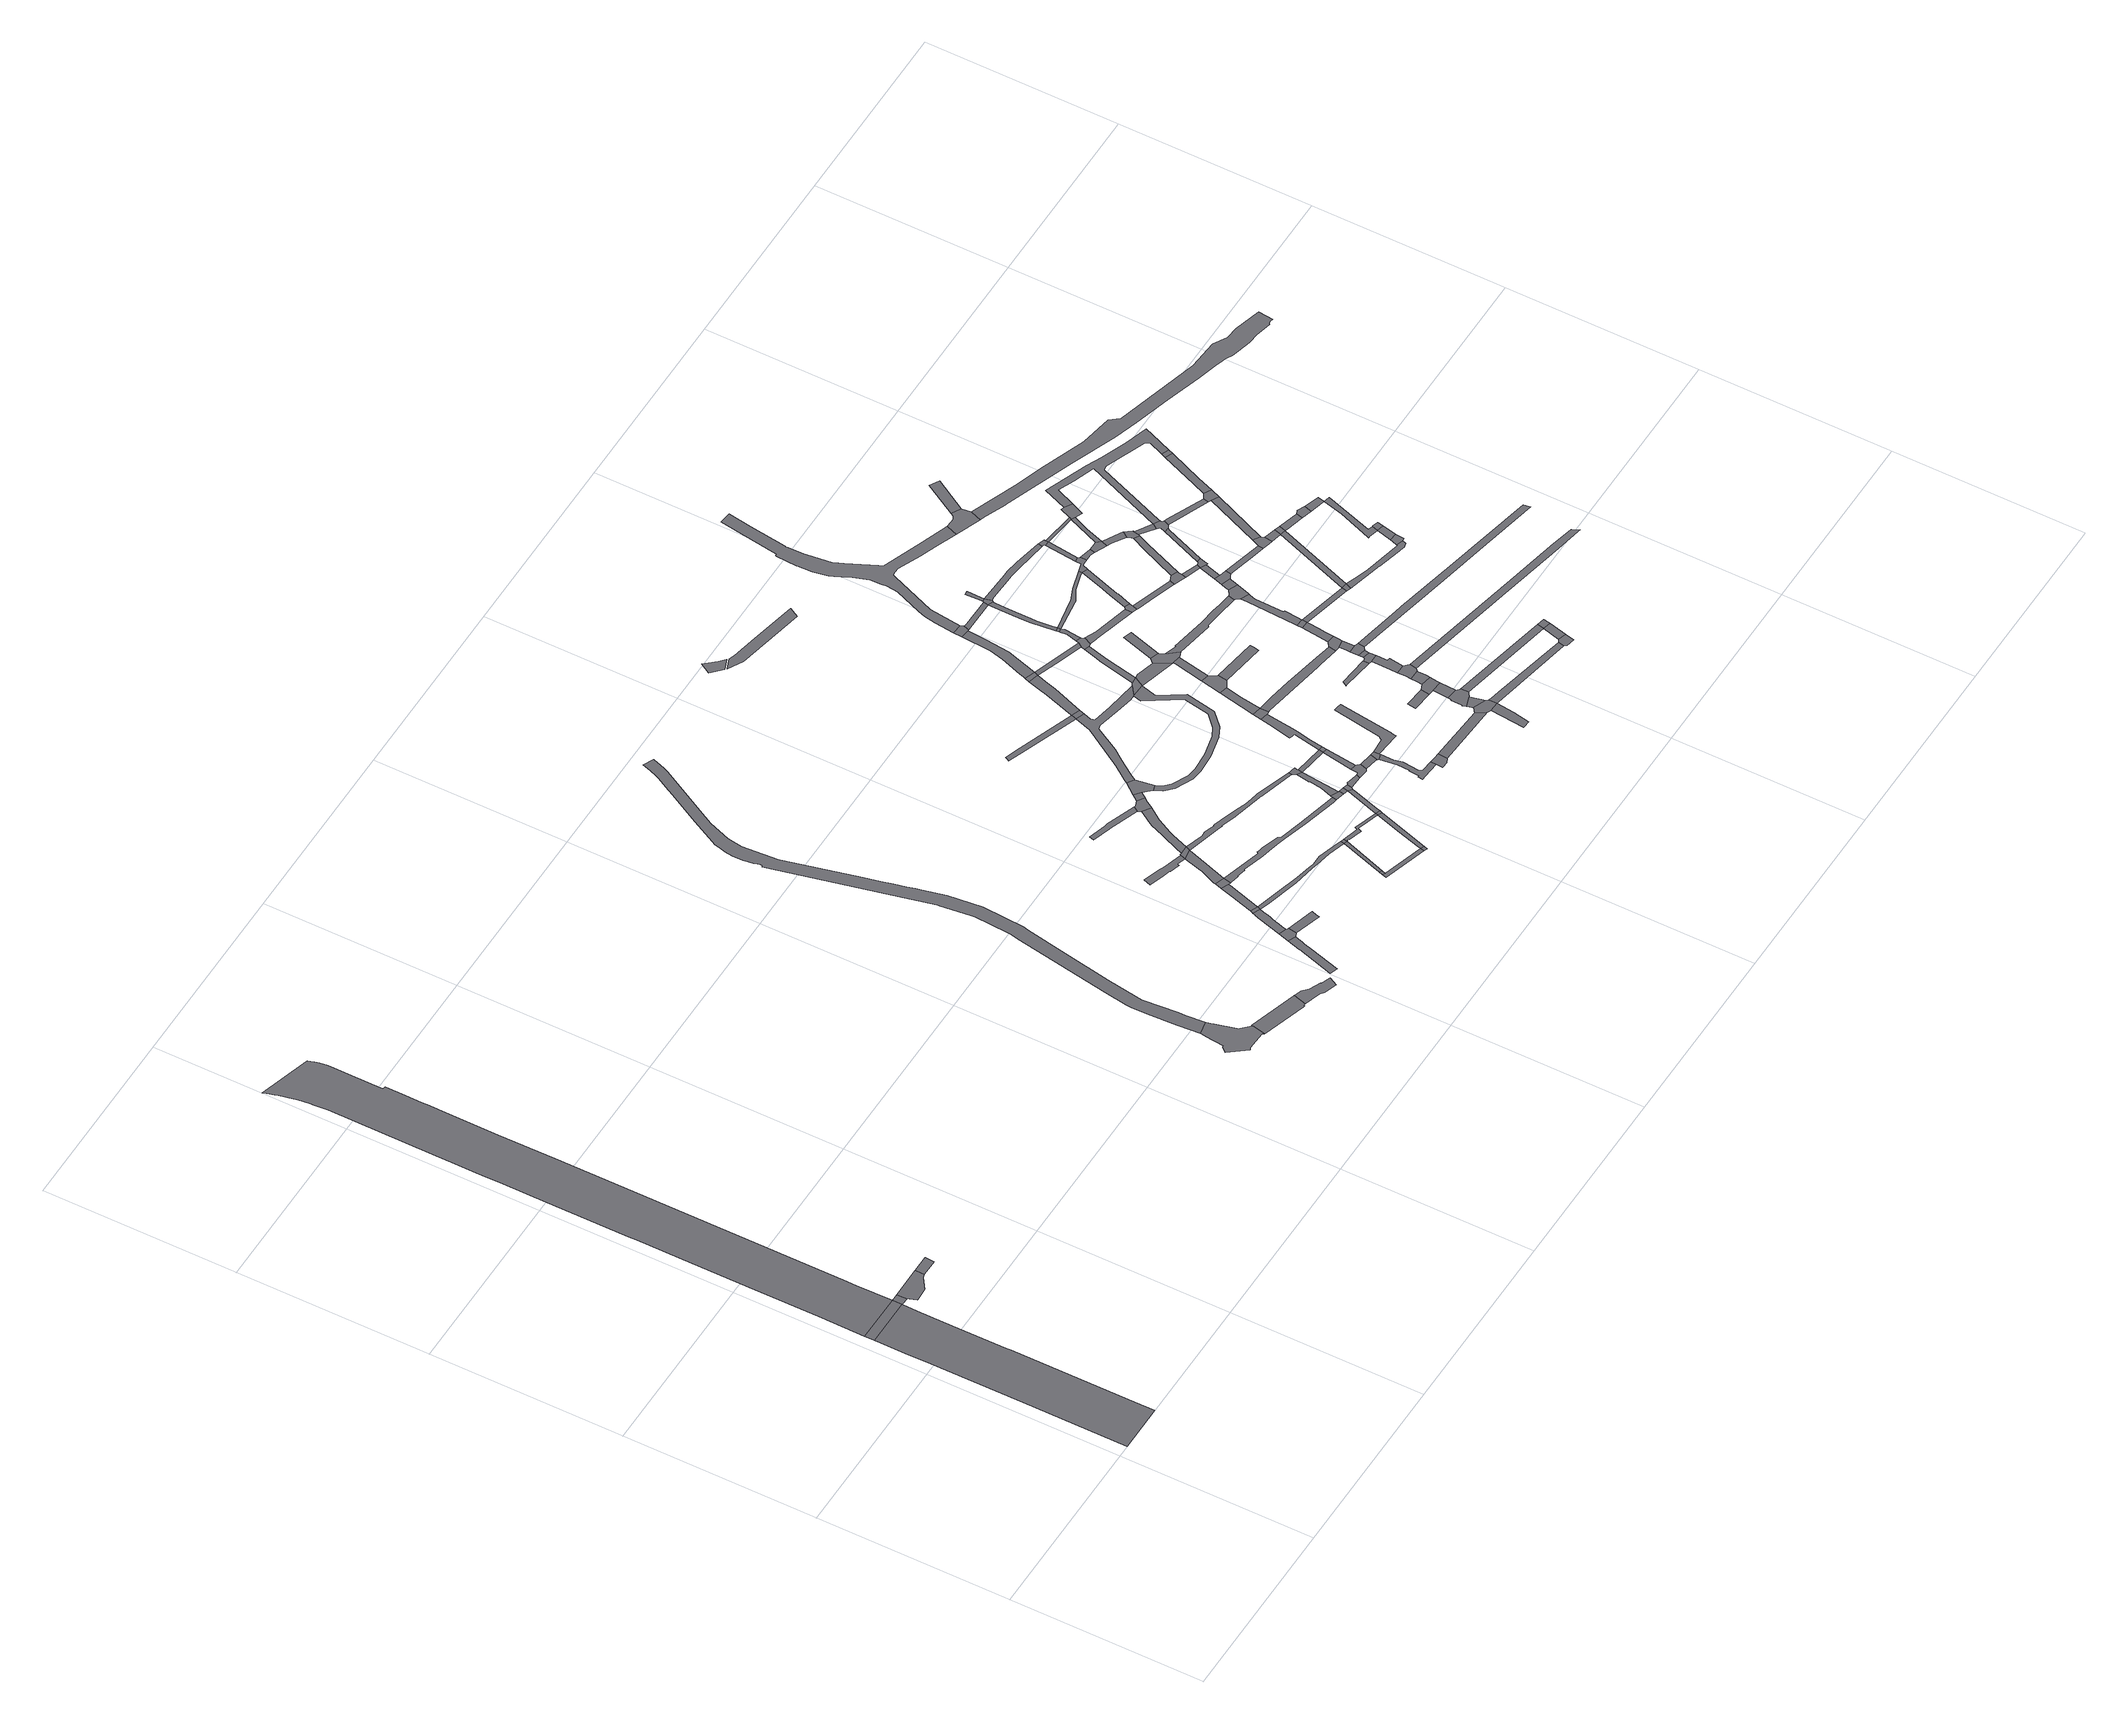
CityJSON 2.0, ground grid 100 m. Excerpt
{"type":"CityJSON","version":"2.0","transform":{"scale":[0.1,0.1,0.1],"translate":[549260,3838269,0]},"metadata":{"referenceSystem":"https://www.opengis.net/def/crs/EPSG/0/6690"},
"CityObjects":{
"road1":{"type":"Road","attributes":{"RoadStructureAttribute.sectionType":"1"},"geometry":[{"type":"MultiSurface","lod":"1","boundaries":[[[0,1,2,3,4,5,6,7,8,9,10,11,12]]]}]},
"road2":{"type":"Road","geometry":[{"type":"MultiSurface","lod":"1","boundaries":[[[13,0,12,14]]]}]},
"road3":{"type":"Road","attributes":{"RoadStructureAttribute.sectionType":"1"},"geometry":[{"type":"MultiSurface","lod":"1","boundaries":[[[14,12,15,16]]]}]},
"road4":{"type":"Road","geometry":[{"type":"MultiSurface","lod":"1","boundaries":[[[16,15,17,18,19,20,21,22,23,24]]]}]},
"road5":{"type":"Road","geometry":[{"type":"MultiSurface","lod":"1","boundaries":[[[25,26,24,23]]]}]},
"road6":{"type":"Road","attributes":{"RoadStructureAttribute.sectionType":"1"},"geometry":[{"type":"MultiSurface","lod":"1","boundaries":[[[27,28,29,30,31,32,33,34,35,36,37,38,39,40,41,42,43,44,45,46,47,48,13,14,49,50,51,52,53,54,55,56,57,58,59,60,61,62,63,64,65,66,67,68,69,70]]]}]},
"road7":{"type":"Road","geometry":[{"type":"MultiSurface","lod":"1","boundaries":[[[71,72,73,74,75,76,77,78,79,80,81,82,83,84,85,86,87,88,89,90,91]]]}]},
"road8":{"type":"Road","attributes":{"RoadStructureAttribute.sectionType":"7"},"geometry":[{"type":"MultiSurface","lod":"1","boundaries":[[[92,93,94,91,90,95,96,97,98,99,100,101,102,103]]]}]},
"road9":{"type":"Road","attributes":{"RoadStructureAttribute.sectionType":"1"},"geometry":[{"type":"MultiSurface","lod":"1","boundaries":[[[104,105,106,107,108,109,110,111,112,103,102]]]}]},
"road10":{"type":"Road","attributes":{"RoadStructureAttribute.sectionType":"1"},"geometry":[{"type":"MultiSurface","lod":"1","boundaries":[[[113,114,115,116,117,118,119,120,121,122,123,124,125,126,127,128,129,130,131,132,133,134,135,136,137,138,139,140,141,142,143,144,145,146,147,148,149,150,151,152,153,76,75,154,155,156,157,158,159,160,161,162,163,164,165,166,167,168,169,170,171,172,173,174,175,176,177,178,179,180,181]]]}]},
"road11":{"type":"Road","attributes":{"RoadStructureAttribute.sectionType":"1"},"geometry":[{"type":"MultiSurface","lod":"1","boundaries":[[[182,183,184,185,186,187,188,189,190,191]]]}]},
"road12":{"type":"Road","geometry":[{"type":"MultiSurface","lod":"1","boundaries":[[[192,182,191,193,194,195]]]}]},
"road13":{"type":"Road","attributes":{"RoadStructureAttribute.sectionType":"1"},"geometry":[{"type":"MultiSurface","lod":"1","boundaries":[[[196,197,198,199,200,192,195,201,202,203,204,205,206,207,208,209,210]]]}]},
"road14":{"type":"Road","geometry":[{"type":"MultiSurface","lod":"1","boundaries":[[[211,212,213,194,193]]]}]},
"road15":{"type":"Road","geometry":[{"type":"MultiSurface","lod":"1","boundaries":[[[214,215,196,210,216]]]}]},
"road16":{"type":"Road","attributes":{"RoadStructureAttribute.sectionType":"1"},"geometry":[{"type":"MultiSurface","lod":"1","boundaries":[[[217,218,219,220,214,216,221,222,223,224,225]]]}]},
"road17":{"type":"Road","geometry":[{"type":"MultiSurface","lod":"1","boundaries":[[[226,227,217,225,228,229]]]}]},
"road18":{"type":"Road","geometry":[{"type":"MultiSurface","lod":"1","boundaries":[[[230,231,232,233,234,235,236,237,238,239,240,241,242,243]]]}]},
"road19":{"type":"Road","attributes":{"RoadStructureAttribute.sectionType":"1"},"geometry":[{"type":"MultiSurface","lod":"1","boundaries":[[[244,245,242,246,247,248,226,229]]]}]},
"road20":{"type":"Road","attributes":{"RoadStructureAttribute.sectionType":"1"},"geometry":[{"type":"MultiSurface","lod":"1","boundaries":[[[249,250,251,252,253,254,255,216,210,256,257,258,259,260,261,262]]]}]},
"road21":{"type":"Road","geometry":[{"type":"MultiSurface","lod":"1","boundaries":[[[263,264,243,242,245,265,266,267]]]}]},
"road22":{"type":"Road","geometry":[{"type":"MultiSurface","lod":"1","boundaries":[[[268,269,270,271]]]}]},
"road23":{"type":"Road","attributes":{"RoadStructureAttribute.sectionType":"1"},"geometry":[{"type":"MultiSurface","lod":"1","boundaries":[[[272,273,274,275,276,277,278,279,280,281]]]}]},
"road24":{"type":"Road","attributes":{"RoadStructureAttribute.sectionType":"1"},"geometry":[{"type":"MultiSurface","lod":"1","boundaries":[[[282,283,284,285,286,287,288,267,266,289,290,291,292,293,294]]]}]},
"road25":{"type":"Road","attributes":{"RoadStructureAttribute.sectionType":"1"},"geometry":[{"type":"MultiSurface","lod":"1","boundaries":[[[261,268,271,295]]]}]},
"road26":{"type":"Road","attributes":{"RoadStructureAttribute.sectionType":"1"},"geometry":[{"type":"MultiSurface","lod":"1","boundaries":[[[269,296,297,298,270]]]}]},
"road27":{"type":"Road","attributes":{"RoadStructureAttribute.sectionType":"1"},"geometry":[{"type":"MultiSurface","lod":"1","boundaries":[[[299,300,301,302,303,304,305,306,229,228,307,308,309,310,311,312,313,314,315,316,317,318,319,320,321]]]}]},
"road28":{"type":"Road","geometry":[{"type":"MultiSurface","lod":"1","boundaries":[[[262,261,295,322]]]}]},
"road29":{"type":"Road","geometry":[{"type":"MultiSurface","lod":"1","boundaries":[[[323,324,281,280,325,282,294,326,327]]]}]},
"road30":{"type":"Road","geometry":[{"type":"MultiSurface","lod":"1","boundaries":[[[298,297,328,329]]]}]},
"road31":{"type":"Road","attributes":{"RoadStructureAttribute.sectionType":"1"},"geometry":[{"type":"MultiSurface","lod":"1","boundaries":[[[330,331,323,327,332,333]]]}]},
"road32":{"type":"Road","attributes":{"RoadStructureAttribute.sectionType":"1"},"geometry":[{"type":"MultiSurface","lod":"1","boundaries":[[[334,335,336,337,338,339,340,341,342,343,344,345,346,347,266,265,348,349,350,351,352,353,354,355,356,357]]]}]},
"road33":{"type":"Road","attributes":{"RoadStructureAttribute.sectionType":"1"},"geometry":[{"type":"MultiSurface","lod":"1","boundaries":[[[358,359,322,295,360,361,362,363,364,365,366,367,368]]]}]},
"road34":{"type":"Road","geometry":[{"type":"MultiSurface","lod":"1","boundaries":[[[369,330,333,370,371,372]]]}]},
"road35":{"type":"Road","attributes":{"RoadStructureAttribute.sectionType":"1"},"geometry":[{"type":"MultiSurface","lod":"1","boundaries":[[[367,373,374,298,329,375,376]]]}]},
"road36":{"type":"Road","geometry":[{"type":"MultiSurface","lod":"1","boundaries":[[[368,367,376,377]]]}]},
"road37":{"type":"Road","attributes":{"RoadStructureAttribute.sectionType":"1"},"geometry":[{"type":"MultiSurface","lod":"1","boundaries":[[[378,379,380,368,377,381,382,383]]]}]},
"road38":{"type":"Road","geometry":[{"type":"MultiSurface","lod":"1","boundaries":[[[384,321,320,385,386,387]]]}]},
"road39":{"type":"Road","attributes":{"RoadStructureAttribute.sectionType":"1"},"geometry":[{"type":"MultiSurface","lod":"1","boundaries":[[[386,385,378,388]]]}]},
"road40":{"type":"Road","attributes":{"RoadStructureAttribute.sectionType":"1"},"geometry":[{"type":"MultiSurface","lod":"1","boundaries":[[[389,390,391,392,393,394,395,396]]]}]},
"road41":{"type":"Road","attributes":{"RoadStructureAttribute.sectionType":"1"},"geometry":[{"type":"MultiSurface","lod":"1","boundaries":[[[397,398,399,400,384,387,401,402,403]]]}]},
"road42":{"type":"Road","geometry":[{"type":"MultiSurface","lod":"1","boundaries":[[[388,378,383,404,405]]]}]},
"road43":{"type":"Road","geometry":[{"type":"MultiSurface","lod":"1","boundaries":[[[406,407,408,409,357,356,397,403,410]]]}]},
"road44":{"type":"Road","attributes":{"RoadStructureAttribute.sectionType":"1"},"geometry":[{"type":"MultiSurface","lod":"1","boundaries":[[[411,412,413,405,404,414,415]]]}]},
"road45":{"type":"Road","attributes":{"RoadStructureAttribute.sectionType":"1"},"geometry":[{"type":"MultiSurface","lod":"1","boundaries":[[[416,417,418,419,420,421]]]}]},
"road46":{"type":"Road","attributes":{"RoadStructureAttribute.sectionType":"1"},"geometry":[{"type":"MultiSurface","lod":"1","boundaries":[[[422,423,424,425,426,427,428,429,430,431,432,371,370,433,434,435,436,437,438,439,440,441,442,443]]]}]},
"road47":{"type":"Road","attributes":{"RoadStructureAttribute.sectionType":"1"},"geometry":[{"type":"MultiSurface","lod":"1","boundaries":[[[395,444,445,446,447,448,369,372,449,450,451,452,453,454,455,456,457,422,458,459,460,461,462]]]}]},
"road48":{"type":"Road","geometry":[{"type":"MultiSurface","lod":"1","boundaries":[[[463,464,465,415,414,466,467,468,469,470,471,472,473]]]}]},
"road49":{"type":"Road","attributes":{"RoadStructureAttribute.sectionType":"1"},"geometry":[{"type":"MultiSurface","lod":"1","boundaries":[[[410,403,474,475]]]}]},
"road50":{"type":"Road","geometry":[{"type":"MultiSurface","lod":"1","boundaries":[[[396,395,462,476]]]}]},
"road51":{"type":"Road","attributes":{"RoadStructureAttribute.sectionType":"1"},"geometry":[{"type":"MultiSurface","lod":"1","boundaries":[[[474,463,473,477]]]}]},
"road52":{"type":"Road","attributes":{"RoadStructureAttribute.sectionType":"1"},"geometry":[{"type":"MultiSurface","lod":"1","boundaries":[[[478,470,469,479,480,481]]]}]},
"road53":{"type":"Road","geometry":[{"type":"MultiSurface","lod":"1","boundaries":[[[475,474,477,482]]]}]},
"road54":{"type":"Road","attributes":{"RoadStructureAttribute.sectionType":"1"},"geometry":[{"type":"MultiSurface","lod":"1","boundaries":[[[483,484,485,486,487,488,489,490,491,492,493,494,495,496,497,498,499]]]}]},
"road55":{"type":"Road","geometry":[{"type":"MultiSurface","lod":"1","boundaries":[[[481,480,500,488,487,501,502]]]}]},
"road56":{"type":"Road","attributes":{"RoadStructureAttribute.sectionType":"1"},"geometry":[{"type":"MultiSurface","lod":"1","boundaries":[[[503,504,505,506,396,476,507,508,509,510]]]}]},
"road57":{"type":"Road","geometry":[{"type":"MultiSurface","lod":"1","boundaries":[[[511,499,498,512,513,514,515,516]]]}]},
"road58":{"type":"Road","attributes":{"RoadStructureAttribute.sectionType":"1"},"geometry":[{"type":"MultiSurface","lod":"1","boundaries":[[[517,518,519,520,521,522,475,482,523,524,525,526]]]}]},
"road59":{"type":"Road","attributes":{"RoadStructureAttribute.sectionType":"1"},"geometry":[{"type":"MultiSurface","lod":"1","boundaries":[[[527,528,529,530,531,532,533,534]]]}]},
"road60":{"type":"Road","geometry":[{"type":"MultiSurface","lod":"1","boundaries":[[[535,503,510,536]]]}]},
"road61":{"type":"Road","geometry":[{"type":"MultiSurface","lod":"1","boundaries":[[[537,517,526,538,539]]]}]},
"road62":{"type":"Road","attributes":{"RoadStructureAttribute.sectionType":"1"},"geometry":[{"type":"MultiSurface","lod":"1","boundaries":[[[540,541,542,543,544,545,546,547,548,549,550,551,552,553,502,501]]]}]},
"road63":{"type":"Road","geometry":[{"type":"MultiSurface","lod":"1","boundaries":[[[554,555,556,557,558,458,422,443]]]}]},
"road64":{"type":"Road","attributes":{"RoadStructureAttribute.sectionType":"1"},"geometry":[{"type":"MultiSurface","lod":"1","boundaries":[[[559,537,539,560,561]]]}]},
"road65":{"type":"Road","attributes":{"RoadStructureAttribute.sectionType":"1"},"geometry":[{"type":"MultiSurface","lod":"1","boundaries":[[[562,563,564,565,566,535,536,567,568,569,570]]]}]},
"road66":{"type":"Road","attributes":{"RoadStructureAttribute.sectionType":"1"},"geometry":[{"type":"MultiSurface","lod":"1","boundaries":[[[516,515,571,572]]]}]},
"road67":{"type":"Road","attributes":{"RoadStructureAttribute.sectionType":"1"},"geometry":[{"type":"MultiSurface","lod":"1","boundaries":[[[573,536,510,574,575,576]]]}]},
"road68":{"type":"Road","attributes":{"RoadStructureAttribute.sectionType":"1"},"geometry":[{"type":"MultiSurface","lod":"1","boundaries":[[[577,578,554,443,579,580]]]}]},
"road69":{"type":"Road","geometry":[{"type":"MultiSurface","lod":"1","boundaries":[[[581,559,561,582,583,584]]]}]},
"road70":{"type":"Road","attributes":{"RoadStructureAttribute.sectionType":"1"},"geometry":[{"type":"MultiSurface","lod":"1","boundaries":[[[585,586,587,588,589,555,554,590,591,592]]]}]},
"road71":{"type":"Road","geometry":[{"type":"MultiSurface","lod":"1","boundaries":[[[593,562,570,594,595,596,597]]]}]},
"road72":{"type":"Road","attributes":{"RoadStructureAttribute.sectionType":"1"},"geometry":[{"type":"MultiSurface","lod":"1","boundaries":[[[579,598,599,581,584,600]]]}]},
"road73":{"type":"Road","geometry":[{"type":"MultiSurface","lod":"1","boundaries":[[[601,580,579,600,602,603,604,605]]]}]},
"road74":{"type":"Road","geometry":[{"type":"MultiSurface","lod":"1","boundaries":[[[606,576,575,585,592,607,608,609,610,611]]]}]},
"road75":{"type":"Road","attributes":{"RoadStructureAttribute.sectionType":"1"},"geometry":[{"type":"MultiSurface","lod":"1","boundaries":[[[612,613,614,539,538,615,616,617,618,619,620]]]}]},
"road76":{"type":"Road","attributes":{"RoadStructureAttribute.sectionType":"1"},"geometry":[{"type":"MultiSurface","lod":"1","boundaries":[[[621,622,623,624,625]]]}]},
"road77":{"type":"Road","geometry":[{"type":"MultiSurface","lod":"1","boundaries":[[[626,627,628,629]]]}]},
"road78":{"type":"Road","geometry":[{"type":"MultiSurface","lod":"1","boundaries":[[[630,572,571,621,625,631,632]]]}]},
"road79":{"type":"Road","attributes":{"RoadStructureAttribute.sectionType":"1"},"geometry":[{"type":"MultiSurface","lod":"1","boundaries":[[[633,634,635,636,637,638,639,606,611]]]}]},
"road80":{"type":"Road","attributes":{"RoadStructureAttribute.sectionType":"1"},"geometry":[{"type":"MultiSurface","lod":"1","boundaries":[[[640,641,642,583,582]]]}]},
"road81":{"type":"Road","attributes":{"RoadStructureAttribute.sectionType":"1"},"geometry":[{"type":"MultiSurface","lod":"1","boundaries":[[[643,644,645,630,632]]]}]},
"road82":{"type":"Road","geometry":[{"type":"MultiSurface","lod":"1","boundaries":[[[646,647,648,601,605]]]}]},
"road83":{"type":"Road","attributes":{"RoadStructureAttribute.sectionType":"1"},"geometry":[{"type":"MultiSurface","lod":"1","boundaries":[[[649,650,595,594,651,652]]]}]},
"road84":{"type":"Road","geometry":[{"type":"MultiSurface","lod":"1","boundaries":[[[653,654,637,636]]]}]},
"road85":{"type":"Road","geometry":[{"type":"MultiSurface","lod":"1","boundaries":[[[655,656,657,658,659,644,643,660,661,662,663,664,665]]]}]},
"road86":{"type":"Road","attributes":{"RoadStructureAttribute.sectionType":"1"},"geometry":[{"type":"MultiSurface","lod":"1","boundaries":[[[666,655,665,667,668]]]}]},
"road87":{"type":"Road","attributes":{"RoadStructureAttribute.sectionType":"1"},"geometry":[{"type":"MultiSurface","lod":"1","boundaries":[[[651,669,670,671,654,653,672,673,674,675,676,677,678]]]}]},
"road88":{"type":"Road","geometry":[{"type":"MultiSurface","lod":"1","boundaries":[[[679,680,681,682,683,684]]]}]},
"road89":{"type":"Road","geometry":[{"type":"MultiSurface","lod":"1","boundaries":[[[685,629,628,666,668,686,687]]]}]},
"road90":{"type":"Road","attributes":{"RoadStructureAttribute.sectionType":"1"},"geometry":[{"type":"MultiSurface","lod":"1","boundaries":[[[688,689,609,608,690,691,692,693]]]}]},
"road91":{"type":"Road","attributes":{"RoadStructureAttribute.sectionType":"1"},"geometry":[{"type":"MultiSurface","lod":"1","boundaries":[[[694,695,685,687,696,697]]]}]},
"road92":{"type":"Road","geometry":[{"type":"MultiSurface","lod":"1","boundaries":[[[698,699,652,651,678,700]]]}]},
"road93":{"type":"Road","geometry":[{"type":"MultiSurface","lod":"1","boundaries":[[[701,702,703,704,705,699,698]]]}]},
"road94":{"type":"Road","geometry":[{"type":"MultiSurface","lod":"1","boundaries":[[[706,707,694,697,708,709,710,711]]]}]},
"road95":{"type":"Road","attributes":{"RoadStructureAttribute.sectionType":"1"},"geometry":[{"type":"MultiSurface","lod":"1","boundaries":[[[712,713,714,715,716,717,706,711]]]}]},
"road96":{"type":"Road","geometry":[{"type":"MultiSurface","lod":"1","boundaries":[[[718,719,720,721,722,684,683,723,716,715,724]]]}]},
"road97":{"type":"Road","attributes":{"RoadStructureAttribute.sectionType":"1"},"geometry":[{"type":"MultiSurface","lod":"1","boundaries":[[[725,726,727,728,729,730,604,603,731,732,733,734,735,736]]]}]},
"road98":{"type":"Road","attributes":{"RoadStructureAttribute.sectionType":"1"},"geometry":[{"type":"MultiSurface","lod":"1","boundaries":[[[737,718,724,738]]]}]},
"road99":{"type":"Road","attributes":{"RoadStructureAttribute.sectionType":"1"},"geometry":[{"type":"MultiSurface","lod":"1","boundaries":[[[739,740,741,742,653,636,743,744,745,746,747]]]}]},
"road100":{"type":"Road","geometry":[{"type":"MultiSurface","lod":"1","boundaries":[[[748,749,737,738,750,751,752]]]}]},
"road101":{"type":"Road","attributes":{"RoadStructureAttribute.sectionType":"1"},"geometry":[{"type":"MultiSurface","lod":"1","boundaries":[[[753,754,755,756,757,758,749,748]]]}]},
"road102":{"type":"Road","geometry":[{"type":"MultiSurface","lod":"1","boundaries":[[[759,760,761,620,619,755,754,762,763]]]}]},
"road103":{"type":"Road","geometry":[{"type":"MultiSurface","lod":"1","boundaries":[[[764,765,766,693,692,767,768,769]]]}]},
"road104":{"type":"Road","attributes":{"RoadStructureAttribute.sectionType":"1"},"geometry":[{"type":"MultiSurface","lod":"1","boundaries":[[[770,771,631,625,772,773,774,775,776]]]}]},
"road105":{"type":"Road","attributes":{"RoadStructureAttribute.sectionType":"1"},"geometry":[{"type":"MultiSurface","lod":"1","boundaries":[[[777,778,779,759,763,780,781,782,783]]]}]},
"road106":{"type":"Road","geometry":[{"type":"MultiSurface","lod":"1","boundaries":[[[784,777,783,785]]]}]},
"road107":{"type":"Road","attributes":{"RoadStructureAttribute.sectionType":"1"},"geometry":[{"type":"MultiSurface","lod":"1","boundaries":[[[662,661,786,787]]]}]},
"road108":{"type":"Road","attributes":{"RoadStructureAttribute.sectionType":"1"},"geometry":[{"type":"MultiSurface","lod":"1","boundaries":[[[788,789,790,791,698,700,792,793,794,795,796,797,798]]]}]},
"road109":{"type":"Road","attributes":{"RoadStructureAttribute.sectionType":"1"},"geometry":[{"type":"MultiSurface","lod":"1","boundaries":[[[747,799,800,764,769,801,802,803,804,805]]]}]},
"road110":{"type":"Road","attributes":{"RoadStructureAttribute.sectionType":"1"},"geometry":[{"type":"MultiSurface","lod":"1","boundaries":[[[768,767,806,807,808,809]]]}]},
"road111":{"type":"Road","attributes":{"RoadStructureAttribute.sectionType":"1"},"geometry":[{"type":"MultiSurface","lod":"1","boundaries":[[[810,811,812,813,814,815,816,817,818,819,820,821,822,823,824,825,826,827,828,829,830,593,597,831,832,833,834,835,836,837,838,839,840,841,842,843,844,845,846,847,848,849,850,851,852,853,854,855,856]]]}]},
"road112":{"type":"Road","attributes":{"RoadStructureAttribute.sectionType":"1"},"geometry":[{"type":"MultiSurface","lod":"1","boundaries":[[[857,858,859,784,785,860,861,862,863,864,865,866,867]]]}]},
"road113":{"type":"Road","geometry":[{"type":"MultiSurface","lod":"1","boundaries":[[[868,869,736,735,870,857,867,871,872]]]}]},
"road114":{"type":"Road","geometry":[{"type":"MultiSurface","lod":"1","boundaries":[[[873,874,875,739,747,805,876,877,878,879]]]}]},
"road115":{"type":"Road","attributes":{"RoadStructureAttribute.sectionType":"1"},"geometry":[{"type":"MultiSurface","lod":"1","boundaries":[[[880,785,783,881,882]]]}]},
"road116":{"type":"Road","geometry":[{"type":"MultiSurface","lod":"1","boundaries":[[[883,809,808,884,885,886,887]]]}]},
"road117":{"type":"Road","attributes":{"RoadStructureAttribute.sectionType":"1"},"geometry":[{"type":"MultiSurface","lod":"1","boundaries":[[[888,889,890,868,872,891,892,893]]]}]},
"road118":{"type":"Road","geometry":[{"type":"MultiSurface","lod":"1","boundaries":[[[894,776,775,895,896,897]]]}]},
"road119":{"type":"Road","attributes":{"RoadStructureAttribute.sectionType":"1"},"geometry":[{"type":"MultiSurface","lod":"1","boundaries":[[[898,899,874,873]]]}]},
"road120":{"type":"Road","geometry":[{"type":"MultiSurface","lod":"1","boundaries":[[[900,888,893,901,902,903,904,905,906]]]}]},
"road121":{"type":"Road","attributes":{"RoadStructureAttribute.sectionType":"1"},"geometry":[{"type":"MultiSurface","lod":"1","boundaries":[[[879,878,907,908,909]]]}]},
"road122":{"type":"Road","attributes":{"RoadStructureAttribute.sectionType":"1"},"geometry":[{"type":"MultiSurface","lod":"1","boundaries":[[[885,884,910,911]]]}]},
"road123":{"type":"Road","attributes":{"RoadStructureAttribute.sectionType":"1"},"geometry":[{"type":"MultiSurface","lod":"1","boundaries":[[[786,912,894,897,913]]]}]},
"road124":{"type":"Road","attributes":{"RoadStructureAttribute.sectionType":"1"},"geometry":[{"type":"MultiSurface","lod":"1","boundaries":[[[910,900,906,914]]]}]},
"road125":{"type":"Road","geometry":[{"type":"MultiSurface","lod":"1","boundaries":[[[915,798,797,916,899,898,917]]]}]},
"road126":{"type":"Road","geometry":[{"type":"MultiSurface","lod":"1","boundaries":[[[787,786,913,918]]]}]},
"road127":{"type":"Road","geometry":[{"type":"MultiSurface","lod":"1","boundaries":[[[909,908,919,920,921,922]]]}]},
"road128":{"type":"Road","geometry":[{"type":"MultiSurface","lod":"1","boundaries":[[[923,924,925,926,927,928,911,910,914]]]}]},
"road129":{"type":"Road","attributes":{"RoadStructureAttribute.sectionType":"1"},"geometry":[{"type":"MultiSurface","lod":"1","boundaries":[[[929,930,883,887,931,932]]]}]},
"road130":{"type":"Road","geometry":[{"type":"MultiSurface","lod":"1","boundaries":[[[933,934,935,936,840,839,937,938,939,940]]]}]},
"road131":{"type":"Road","geometry":[{"type":"MultiSurface","lod":"1","boundaries":[[[882,881,941,942]]]}]},
"road132":{"type":"Road","attributes":{"RoadStructureAttribute.sectionType":"1"},"geometry":[{"type":"MultiSurface","lod":"1","boundaries":[[[917,898,943,944]]]}]},
"road133":{"type":"Road","attributes":{"RoadStructureAttribute.sectionType":"1"},"geometry":[{"type":"MultiSurface","lod":"1","boundaries":[[[945,946,921,920,947,948,949]]]}]},
"road134":{"type":"Road","attributes":{"RoadStructureAttribute.sectionType":"1"},"geometry":[{"type":"MultiSurface","lod":"1","boundaries":[[[903,902,950,951,952]]]}]},
"road135":{"type":"Road","attributes":{"RoadStructureAttribute.sectionType":"1"},"geometry":[{"type":"MultiSurface","lod":"1","boundaries":[[[943,922,921,953,954]]]}]},
"road136":{"type":"Road","attributes":{"RoadStructureAttribute.sectionType":"1"},"geometry":[{"type":"MultiSurface","lod":"1","boundaries":[[[955,927,926,956,957]]]}]},
"road137":{"type":"Road","attributes":{"RoadStructureAttribute.sectionType":"1"},"geometry":[{"type":"MultiSurface","lod":"1","boundaries":[[[958,959,960,710,709,961,962,963,964,965,966,967]]]}]},
"road138":{"type":"Road","geometry":[{"type":"MultiSurface","lod":"1","boundaries":[[[968,949,948,969,929,932,970,971]]]}]},
"road139":{"type":"Road","geometry":[{"type":"MultiSurface","lod":"1","boundaries":[[[972,973,933,940]]]}]},
"road140":{"type":"Road","attributes":{"RoadStructureAttribute.sectionType":"1"},"geometry":[{"type":"MultiSurface","lod":"1","boundaries":[[[974,882,942,975]]]}]},
"road141":{"type":"Road","attributes":{"RoadStructureAttribute.sectionType":"1"},"geometry":[{"type":"MultiSurface","lod":"1","boundaries":[[[971,970,976,977,978]]]}]},
"road142":{"type":"Road","attributes":{"RoadStructureAttribute.sectionType":"1"},"geometry":[{"type":"MultiSurface","lod":"1","boundaries":[[[979,980,981,982,983,942,941,984,985,986,987,988,989,990,991,992]]]}]},
"road143":{"type":"Road","attributes":{"RoadStructureAttribute.sectionType":"1"},"geometry":[{"type":"MultiSurface","lod":"1","boundaries":[[[993,994,995,996,752,751,997,998,999,1000,1001,1002]]]}]},
"road144":{"type":"Road","geometry":[{"type":"MultiSurface","lod":"1","boundaries":[[[1003,944,943,954,1004,1005,1006]]]}]},
"road145":{"type":"Road","geometry":[{"type":"MultiSurface","lod":"1","boundaries":[[[978,977,1007,955,957,1008,1009,1010,1011,1012,1013]]]}]},
"road146":{"type":"Road","geometry":[{"type":"MultiSurface","lod":"1","boundaries":[[[1014,1015,952,951,1016,1017,1018,1019]]]}]},
"road147":{"type":"Road","attributes":{"RoadStructureAttribute.sectionType":"1"},"geometry":[{"type":"MultiSurface","lod":"1","boundaries":[[[1020,1021,1018,1017,1022,1023,1024,974,1025]]]}]},
"road148":{"type":"Road","geometry":[{"type":"MultiSurface","lod":"1","boundaries":[[[1025,974,975,1026]]]}]},
"road149":{"type":"Road","attributes":{"RoadStructureAttribute.sectionType":"1"},"geometry":[{"type":"MultiSurface","lod":"1","boundaries":[[[1027,1011,1010,1028,1029]]]}]},
"road150":{"type":"Road","attributes":{"RoadStructureAttribute.sectionType":"1"},"geometry":[{"type":"MultiSurface","lod":"1","boundaries":[[[1030,1031,1014,1019,1032]]]}]},
"road151":{"type":"Road","attributes":{"RoadStructureAttribute.sectionType":"1"},"geometry":[{"type":"MultiSurface","lod":"1","boundaries":[[[1033,1034,1026,975,1035,1036,1037,1038]]]}]},
"road152":{"type":"Road","geometry":[{"type":"MultiSurface","lod":"1","boundaries":[[[1039,1040,992,991,1041,1042]]]}]},
"road153":{"type":"Road","attributes":{"RoadStructureAttribute.sectionType":"1"},"geometry":[{"type":"MultiSurface","lod":"1","boundaries":[[[1043,1039,1042,1044]]]}]},
"road154":{"type":"Road","geometry":[{"type":"MultiSurface","lod":"1","boundaries":[[[1045,1046,1043,1044,1047]]]}]},
"road155":{"type":"Road","geometry":[{"type":"MultiSurface","lod":"1","boundaries":[[[1048,1049,1029,1028,1030,1032,1050]]]}]},
"road156":{"type":"Road","geometry":[{"type":"MultiSurface","lod":"1","boundaries":[[[1051,1052,1053,1038,1037,1054,1055]]]}]},
"road157":{"type":"Road","attributes":{"RoadStructureAttribute.sectionType":"1"},"geometry":[{"type":"MultiSurface","lod":"1","boundaries":[[[1056,1057,1058,1059,1060,1043,1046,1061,1062]]]}]},
"road158":{"type":"Road","attributes":{"RoadStructureAttribute.sectionType":"1"},"geometry":[{"type":"MultiSurface","lod":"1","boundaries":[[[1063,1064,1065,1066,1067,1068,1006,1005,1069,1070,1071,978,1013,1072,1073,1074,1075,1076,1077,1078,1079]]]}]},
"road159":{"type":"Road","attributes":{"RoadStructureAttribute.sectionType":"1"},"geometry":[{"type":"MultiSurface","lod":"1","boundaries":[[[1080,1055,1054,1056,1081]]]}]},
"road160":{"type":"Road","attributes":{"RoadStructureAttribute.sectionType":"1"},"geometry":[{"type":"MultiSurface","lod":"1","boundaries":[[[1082,1083,1048,1050,1084,1085,1086]]]}]},
"road161":{"type":"Road","geometry":[{"type":"MultiSurface","lod":"1","boundaries":[[[1078,1082,1086,1079]]]}]},
"road162":{"type":"Road","attributes":{"RoadStructureAttribute.sectionType":"1"},"geometry":[{"type":"MultiSurface","lod":"1","boundaries":[[[1087,1088,1089,1090,1091,1092,1093,1094,1095,1096,939,938,1097,1098,1099,1100,1101,1102,1103,1104,1105,1106,1107,1108,1109,1110,1111,1112,1113,1114,1115,1116]]]}]}
},
"vertices":[
[65,1306,0],[65,1275,0],[65,1130,0],[66,1044,0],[68,540,0],[70,2,0],[320,3,0],[319,140,0],[316,746,0],[316,768,0],[313,1047,0],[314,1230,0],[314,1306,0],
[65,1356,0],[314,1355,0],
[355,1304,0],[354,1356,0],
[360,1299,0],[362,1294,0],[373,1260,0],[395,1260,0],[445,1263,0],[505,1306,0],[522,1309,0],[522,1357,0],
[611,1308,0],[612,1357,0],
[5,4436,0],[7,4429,0],[21,4383,0],[27,4364,0],[37,4325,0],[47,4274,0],[56,4214,0],[56,4202,0],[60,4128,0],[60,3586,0],[60,3470,0],[60,3345,0],[60,3332,0],[60,3313,0],[61,3224,0],[62,2999,0],[63,2741,0],[63,2576,0],[63,2534,0],[64,2249,0],[65,1953,0],[65,1596,0],[313,1545,0],[313,1592,0],[313,1954,0],[313,2314,0],[312,2578,0],[312,2743,0],[310,3098,0],[308,3392,0],[309,3647,0],[310,3760,0],[309,3788,0],[309,3872,0],[309,3976,0],[295,3976,0],[295,4039,0],[295,4179,0],[294,4250,0],[293,4264,0],[288,4303,0],[282,4326,0],[276,4343,0],[272,4356,0],
[2511,823,0],[2510,828,0],[2482,931,0],[2481,935,0],[2473,966,0],[2403,954,0],[2401,934,0],[2400,925,0],[2389,826,0],[2382,827,0],[2358,801,0],[2427,712,0],[2435,714,0],[2441,716,0],[2459,716,0],[2535,712,0],[2541,710,0],[2540,707,0],[2542,706,0],[2544,706,0],[2559,773,0],
[2808,703,0],[2563,777,0],[2560,778,0],[2543,701,0],[2773,632,0],[2778,630,0],[2778,632,0],[2779,635,0],[2787,633,0],[2787,635,0],[2791,634,0],[2812,702,0],
[2877,607,0],[2895,593,0],[2959,570,0],[2983,615,0],[2935,633,0],[2937,637,0],[2879,661,0],[2851,688,0],[2821,697,0],
[2574,3933,0],[2563,3890,0],[2557,3875,0],[2552,3859,0],[2539,3833,0],[2510,3778,0],[2473,3709,0],[2392,3563,0],[2326,3434,0],[2316,3413,0],[2312,3397,0],[2306,3377,0],[2303,3362,0],[2298,3339,0],[2295,3307,0],[2295,3286,0],[2297,3257,0],[2299,3238,0],[2301,3224,0],[2304,3206,0],[2309,3188,0],[2312,3178,0],[2314,3173,0],[2312,3168,0],[2308,3165,0],[2303,3163,0],[2320,3090,0],[2408,2724,0],[2438,2599,0],[2494,2366,0],[2495,2354,0],[2514,2196,0],[2516,2182,0],[2505,2005,0],[2504,1989,0],[2495,1950,0],[2406,1448,0],[2388,1329,0],[2385,1301,0],[2387,1221,0],[2395,1067,0],[2465,1068,0],[2464,1105,0],[2448,1284,0],[2477,1477,0],[2523,1721,0],[2564,1938,0],[2570,1964,0],[2584,2182,0],[2565,2357,0],[2537,2473,0],[2537,2474,0],[2530,2502,0],[2520,2542,0],[2506,2600,0],[2491,2659,0],[2472,2740,0],[2384,3104,0],[2378,3124,0],[2366,3307,0],[2377,3383,0],[2418,3494,0],[2440,3536,0],[2521,3684,0],[2594,3820,0],[2604,3841,0],[2613,3867,0],[2619,3885,0],[2627,3909,0],
[3085,890,0],[3065,820,0],[3064,819,0],[3008,629,0],[3046,615,0],[3092,771,0],[3106,818,0],[3111,834,0],[3114,845,0],[3123,873,0],
[3102,946,0],[3143,882,0],[3152,926,0],[3140,930,0],
[3151,1110,0],[3148,1099,0],[3147,1094,0],[3143,1083,0],[3140,1075,0],[3144,945,0],[3154,978,0],[3160,998,0],[3166,1018,0],[3170,1032,0],[3177,1056,0],[3181,1071,0],[3182,1075,0],[3183,1076,0],[3188,1092,0],
[3279,840,0],[3285,861,0],[3292,883,0],
[3158,1126,0],[3154,1116,0],[3195,1110,0],
[3212,1307,0],[3209,1295,0],[3187,1221,0],[3186,1219,0],[3198,1120,0],[3211,1164,0],[3246,1282,0],[3247,1285,0],[3250,1291,0],
[3222,1343,0],[3213,1308,0],[3262,1288,0],[3270,1328,0],
[3195,1596,0],[3174,1605,0],[3167,1607,0],[3085,1633,0],[3079,1614,0],[3073,1595,0],[3154,1570,0],[3190,1558,0],[3189,1555,0],[3238,1540,0],[3240,1546,0],[3242,1551,0],[3288,1537,0],[3296,1564,0],
[3306,1440,0],[3341,1544,0],[3263,1453,0],[3258,1432,0],[3225,1353,0],
[3688,994,0],[3677,997,0],[3597,1020,0],[3544,1021,0],[3517,1027,0],[3440,1044,0],[3318,1076,0],[3244,1076,0],[3408,1032,0],[3518,1012,0],[3553,1005,0],[3633,991,0],[3720,963,0],[3724,983,0],
[3298,1570,0],[3297,1567,0],[3341,1545,0],[3351,1569,0],[3308,1567,0],
[3649,740,0],[3642,722,0],[3655,712,0],[3662,733,0],
[3315,1940,0],[3300,1946,0],[3281,1947,0],[3190,1974,0],[3186,1962,0],[3182,1950,0],[3278,1921,0],[3303,1912,0],[3431,1866,0],[3448,1891,0],
[3439,1848,0],[3396,1780,0],[3389,1768,0],[3359,1695,0],[3358,1692,0],[3319,1596,0],[3311,1575,0],[3385,1657,0],[3393,1675,0],[3395,1679,0],[3418,1726,0],[3434,1754,0],[3479,1820,0],
[3738,957,0],
[3635,697,0],[3859,631,0],[3865,650,0],
[3728,1197,0],[3614,1226,0],[3605,1239,0],[3515,1268,0],[3501,1272,0],[3482,1277,0],[3479,1269,0],[3279,1326,0],[3279,1285,0],[3282,1284,0],[3312,1278,0],[3314,1281,0],[3360,1270,0],[3363,1274,0],[3463,1245,0],[3492,1238,0],[3515,1233,0],[3566,1221,0],[3617,1207,0],[3741,1171,0],[3915,1127,0],[3933,1124,0],[3939,1145,0],
[3742,978,0],
[3484,1900,0],[3456,1888,0],[3434,1860,0],[3509,1864,0],[3518,1876,0],
[3877,623,0],[3883,642,0],
[3508,1932,0],[3498,1918,0],[3530,1893,0],[3540,1907,0],
[3861,1426,0],[3835,1436,0],[3788,1450,0],[3751,1458,0],[3711,1466,0],[3660,1484,0],[3610,1500,0],[3533,1525,0],[3527,1527,0],[3525,1522,0],[3512,1527,0],[3489,1535,0],[3472,1541,0],[3446,1540,0],[3342,1544,0],[3513,1498,0],[3524,1495,0],[3540,1490,0],[3542,1494,0],[3611,1471,0],[3789,1428,0],[3789,1425,0],[3967,1375,0],[3970,1391,0],
[3829,968,0],[3824,953,0],[3742,956,0],[3744,962,0],[3757,957,0],[3756,954,0],[3824,932,0],[3831,952,0],[3887,935,0],[3946,917,0],[3950,930,0],
[3555,1993,0],[3577,1867,0],[3606,1876,0],[3589,1971,0],
[3905,791,0],[3868,659,0],[3928,782,0],[3967,907,0],
[3971,920,0],
[4007,1106,0],[4005,1098,0],[3999,1083,0],[3982,953,0],[4023,1083,0],[4026,1091,0],
[3942,1158,0],[3980,1113,0],[3985,1138,0],[3981,1140,0],
[4011,1132,0],
[3503,2513,0],[3421,2542,0],[3415,2531,0],[3409,2519,0],[3411,2519,0],[3503,2484,0],[3780,2380,0],[3790,2409,0],
[3979,1356,0],[3966,1283,0],[3970,1282,0],[3960,1214,0],[3988,1210,0],[4002,1334,0],[4002,1339,0],
[4032,1102,0],[4037,1127,0],
[4006,1370,0],[4008,1383,0],[3988,1386,0],[3981,1387,0],[4005,1361,0],
[4103,1121,0],[4045,1132,0],[4043,1126,0],[4100,1097,0],[4111,1119,0],
[3259,3902,0],[3315,3924,0],[3287,3948,0],[3257,3982,0],[3236,4007,0],[3204,3953,0],
[4028,2225,0],[4018,2184,0],[4123,2016,0],[4099,1881,0],[4039,1822,0],[3990,1797,0],[3878,1774,0],[3781,1767,0],[3734,1773,0],[3652,1811,0],[3622,1843,0],[3597,1826,0],[3634,1786,0],[3725,1744,0],[3781,1737,0],[3882,1744,0],[4000,1769,0],[4057,1797,0],[4127,1866,0],[4155,2022,0],[4078,2144,0],[4099,2223,0],
[3753,2297,0],[3631,2101,0],[3626,2094,0],[3624,2089,0],[3570,2013,0],[3602,1990,0],[3610,2002,0],[3664,2079,0],[3707,2139,0],[3779,2264,0],[3796,2269,0],[3804,2267,0],[3916,2244,0],[4002,2226,0],[4079,2262,0],[3919,2284,0],[3819,2304,0],[3811,2326,0],[3824,2365,0],
[4128,1157,0],[4123,1124,0],[4121,1121,0],[4130,1094,0],[4148,1092,0],[4159,1098,0],[4161,1100,0],[4173,1135,0],[4172,1137,0],[4162,1147,0],[4158,1152,0],
[4153,1317,0],[4158,1340,0],
[3834,2393,0],
[4178,1314,0],
[4176,1135,0],[4229,1088,0],[4234,1088,0],[4245,1125,0],
[4181,1337,0],
[4284,875,0],[4271,892,0],[4279,978,0],[4271,1022,0],[4270,1086,0],[4241,1078,0],[4255,989,0],[4251,927,0],[4249,926,0],[4243,873,0],[4243,872,0],[4235,872,0],[4233,849,0],[4254,848,0],[4341,840,0],[4342,840,0],[4343,870,0],
[4235,1085,0],[4269,1094,0],[4269,1121,0],
[3869,2675,0],[3853,2613,0],[3842,2569,0],[3791,2414,0],[3891,2554,0],[3909,2614,0],[3921,2653,0],[3923,2661,0],
[4377,867,0],[4341,828,0],[4340,805,0],[4374,804,0],[4398,817,0],[4402,865,0],
[4190,1658,0],[4180,1612,0],[4154,1492,0],[4169,1487,0],[4175,1485,0],[4184,1482,0],[4190,1405,0],[4205,1481,0],[4207,1490,0],[4230,1650,0],
[3268,3894,0],[3343,3850,0],[3490,3820,0],[3698,3776,0],[3727,3828,0],[3489,3877,0],[3355,3904,0],[3325,3916,0],
[3879,2702,0],[3931,2683,0],
[4199,1704,0],[4245,1650,0],[4245,1695,0],
[4344,1087,0],[4376,1084,0],[4403,1083,0],[4404,1087,0],[4407,1107,0],[4408,1114,0],[4413,1145,0],[4446,1393,0],[4424,1396,0],[4402,1399,0],[4362,1146,0],[4355,1137,0],[4348,1127,0],[4344,1127,0],
[4129,2272,0],[4096,2269,0],[4090,2269,0],[4082,2263,0],[4080,2263,0],
[4237,1897,0],[4261,1803,0],[4278,1888,0],
[3957,3072,0],[3948,2918,0],[3931,2847,0],[3890,2733,0],[3890,2732,0],[3983,2847,0],[3997,2969,0],[3995,2969,0],[4004,3067,0],
[4728,798,0],[4698,845,0],
[4134,2616,0],[4055,2615,0],[4171,2577,0],[4186,2600,0],
[4150,2274,0],[4133,2273,0],[4291,2170,0],[4242,2249,0],
[4259,2005,0],[4316,1909,0],[4323,1958,0],[4300,1996,0],
[4164,2555,0],[4147,2494,0],[4134,2450,0],[4132,2442,0],[4097,2274,0],[4160,2429,0],[4173,2481,0],[4191,2547,0],
[3960,3118,0],[4010,3067,0],[4018,3098,0],[4016,3102,0],[4010,3113,0],
[4289,2158,0],[4288,2148,0],[4334,2164,0],
[4263,2271,0],[4338,2163,0],[4365,2175,0],[4319,2228,0],[4307,2257,0],
[4190,2616,0],[4198,2549,0],[4206,2552,0],[4226,2592,0],[4218,2600,0],[4216,2607,0],
[4614,1631,0],[4442,1665,0],[4330,1684,0],[4255,1651,0],[4593,1594,0],[4607,1592,0],[4612,1591,0],[4715,1574,0],[4720,1610,0],
[4747,788,0],[4730,610,0],[4772,607,0],[4789,694,0],[4799,786,0],
[4596,1134,0],[4591,1089,0],[4695,1078,0],[4699,1123,0],
[4724,865,0],[4796,829,0],[4789,839,0],
[4217,2617,0],[4225,2690,0],[4224,2695,0],[4220,2712,0],[4200,2707,0],[4200,2702,0],[4203,2670,0],
[4547,1875,0],[4551,1900,0],[4554,1924,0],
[4769,914,0],[4714,895,0],[4722,871,0],
[4359,2426,0],[4336,2433,0],[4314,2440,0],
[4036,3093,0],[4023,3095,0],[4184,3067,0],[4186,3092,0],
[4217,2725,0],[4198,2722,0],
[4718,992,0],[4716,973,0],[4711,973,0],[4712,920,0],[4708,915,0],[4787,926,0],[4795,931,0],[4793,971,0],[4792,971,0],[4789,973,0],[4774,987,0],
[4725,1075,0],[4774,990,0],[4780,1069,0],
[4182,2957,0],[4183,2889,0],[4186,2845,0],[4211,2772,0],[4206,2830,0],[4207,2859,0],[4206,2958,0],[4207,3017,0],[4209,3047,0],[4211,3057,0],
[4569,1451,0],[4562,1440,0],[4555,1428,0],[4561,1428,0],[4725,1405,0],[4722,1435,0],
[4731,1136,0],[4781,1091,0],[4786,1125,0],
[4291,2563,0],[4282,2567,0],[4244,2542,0],[4249,2541,0],[4464,2482,0],[4464,2517,0],
[4736,1195,0],[4734,1164,0],[4789,1151,0],[4790,1193,0],
[4208,3100,0],[4191,3097,0],[4217,3064,0],
[4207,3189,0],[4207,3190,0],[4197,3188,0],[4187,3187,0],[4191,3107,0],
[4738,1265,0],[4738,1225,0],[4801,1205,0],[4802,1206,0],[4809,1241,0],[4786,1264,0],
[4786,1267,0],[4796,1339,0],[4781,1341,0],[4780,1401,0],[4739,1401,0],[4739,1306,0],
[4744,1445,0],[4744,1443,0],[4735,1435,0],[4733,1435,0],[4730,1433,0],[4737,1401,0],[4780,1436,0],
[4703,2162,0],[4652,2173,0],[4570,2180,0],[4566,2181,0],[4385,2215,0],[4383,2209,0],[4560,2140,0],[4562,2144,0],[4564,2147,0],[4644,2138,0],[4758,2122,0],[4767,2156,0],
[4743,1469,0],[4783,1462,0],
[4561,2814,0],[4455,2784,0],[4388,2757,0],[4385,2756,0],[4388,2735,0],[4397,2736,0],[4459,2770,0],[4549,2795,0],[4564,2798,0],
[4783,1514,0],[4743,1513,0],[4796,1472,0],[4798,1474,0],[4805,1509,0],
[4783,1531,0],[4783,1578,0],[4742,1570,0],[4742,1568,0],[4743,1530,0],[4743,1524,0],
[4744,1629,0],[4724,1613,0],[4722,1612,0],[4785,1602,0],[4787,1625,0],
[4476,2527,0],[4474,2525,0],[4470,2522,0],[4490,2474,0],[4499,2500,0],[4505,2518,0],
[4863,814,0],[4815,824,0],[4812,783,0],[4855,775,0],[4857,774,0],[5249,698,0],[5254,728,0],
[4762,1771,0],[4761,1751,0],[4754,1703,0],[4790,1657,0],[4794,1698,0],[4794,1700,0],[4800,1769,0],
[4763,1798,0],[4802,1796,0],
[5295,829,0],[5303,865,0],
[4544,3068,0],[4471,3082,0],[4401,3092,0],[4379,3093,0],[4235,3067,0],[4372,3063,0],[4380,3062,0],[4397,3061,0],[4450,3054,0],[4612,3030,0],[4616,3054,0],
[4522,2668,0],[4506,2620,0],[4531,2593,0],[4531,2600,0],[4537,2620,0],[4555,2672,0],[4592,2784,0],
[4501,2470,0],[4597,2439,0],[4705,2401,0],[4715,2428,0],
[4027,4357,0],[4009,4240,0],[3980,4045,0],[3979,4042,0],[3971,4043,0],[3969,4036,0],[3963,3930,0],[3964,3927,0],[3968,3850,0],[3981,3774,0],[3992,3752,0],[4006,3723,0],[4020,3696,0],[4022,3692,0],[4052,3601,0],[4056,3544,0],[4058,3518,0],[4050,3459,0],[3995,3319,0],[3982,3280,0],[3971,3219,0],[4033,3279,0],[4125,3513,0],[4125,3514,0],[4131,3528,0],[4147,3529,0],[4177,3527,0],[4292,3478,0],[4370,3447,0],[4483,3403,0],[4505,3460,0],[4368,3511,0],[4155,3591,0],[4156,3592,0],[4146,3613,0],[4081,3755,0],[4070,3777,0],[4058,3804,0],[4043,3930,0],[4043,3931,0],[4040,4021,0],[4040,4030,0],[4038,4030,0],[4040,4034,0],[4042,4038,0],[4069,4230,0],[4087,4351,0],
[4778,2099,0],[4776,2063,0],[4764,1809,0],[4803,1805,0],[4804,1818,0],[4812,1891,0],[4805,1892,0],[4803,1892,0],[4809,2046,0],[4813,2057,0],[4820,2080,0],
[4797,2173,0],[4772,2155,0],[4761,2119,0],[4823,2089,0],[4843,2152,0],
[4631,2859,0],[4609,2855,0],[4607,2827,0],[4603,2817,0],[4606,2817,0],[4639,2817,0],[4639,2849,0],
[5056,1736,0],[5054,1708,0],[5059,1736,0],
[4745,2441,0],[4767,2379,0],[4775,2403,0],[4775,2418,0],[4779,2427,0],
[4810,2216,0],[4808,2210,0],[4804,2195,0],[4852,2180,0],[4856,2194,0],[4858,2200,0],
[5271,736,0],[5259,686,0],[5301,676,0],[5313,726,0],
[4651,3019,0],[4624,3019,0],
[4823,2260,0],[4871,2207,0],[4886,2214,0],[4891,2242,0],[4871,2247,0],[4858,2250,0],[4855,2251,0],
[4672,2818,0],[4696,2808,0],[4703,2835,0],
[4850,2350,0],[4860,2371,0],
[5295,827,0],[5335,818,0],
[4880,2335,0],
[4649,3042,0],[4622,3028,0],[4649,3034,0],
[5343,856,0],
[4735,2792,0],[4759,2781,0],[4769,2814,0],[4750,2834,0],
[4883,2334,0],[4887,2333,0],[4893,2354,0],[4900,2378,0],[4875,2377,0],[4871,2373,0],
[4857,2697,0],[4823,2623,0],[4859,2623,0],[4883,2681,0],
[4583,3486,0],[4574,3470,0],[4556,3460,0],[4535,3459,0],[4498,3397,0],[4614,3353,0],[4636,3411,0],[4630,3459,0],
[5077,1702,0],[5091,1733,0],
[4819,2998,0],[4824,3011,0],
[4852,2767,0],[4777,2809,0],[4787,2768,0],[4848,2728,0],[4869,2759,0],
[5040,2174,0],[5093,2162,0],[5096,2190,0],
[4802,2910,0],[4839,2989,0],
[4960,2594,0],[4982,2585,0],[4986,2592,0],
[5764,1043,0],[5498,1098,0],[5307,1137,0],[5332,1097,0],[5335,1096,0],[5750,1011,0],[5883,984,0],[5885,984,0],[5894,982,0],[5878,1019,0],
[4895,2722,0],[4854,2707,0],[4888,2692,0],[4891,2717,0],
[4729,3627,0],[4681,3655,0],
[5204,2136,0],[5233,2128,0],
[4889,2691,0],[4956,2638,0],[4977,2665,0],
[5408,1648,0],[5391,1650,0],[5215,1691,0],[5159,1707,0],[5095,1733,0],[5260,1657,0],[5260,1653,0],[5384,1623,0],[5408,1618,0],[5412,1617,0],[5435,1622,0],[5438,1629,0],[5441,1640,0],[5409,1653,0],
[5417,1381,0],[5093,1450,0],[5091,1450,0],[5057,1457,0],[5306,1368,0],[5632,1300,0],[5904,1243,0],[5905,1242,0],[5906,1243,0],[5900,1280,0],
[4849,3067,0],[4874,2974,0],[4902,3040,0],[4867,3062,0],
[4973,2625,0],[4996,2598,0],[5002,2601,0],[5005,2603,0],[5018,2631,0],[5007,2636,0],[5008,2646,0],
[5113,2229,0],[5099,2195,0],[5131,2153,0],[5149,2149,0],[5155,2190,0],[5149,2207,0],
[5179,2183,0],[5157,2189,0],[5170,2144,0],[5173,2143,0],[5201,2137,0],[5214,2173,0],
[5244,2164,0],
[5033,2625,0],[5214,2516,0],[5222,2543,0],
[5229,2510,0],[5228,2509,0],[5264,2489,0],
[5346,2136,0],[5256,2161,0],[5236,2128,0],[5245,2126,0],[5340,2101,0],[5349,2136,0],
[5420,1691,0],[5415,1674,0],[5457,1645,0],[5460,1687,0],
[5443,1770,0],[5477,1762,0],
[5454,1803,0],[5453,1801,0],[5483,1794,0],
[5248,2560,0],[5227,2546,0],[5284,2539,0],
[5367,2144,0],[5359,2140,0],[5352,2137,0],[5395,2087,0],[5405,2126,0],
[5476,2067,0],[5447,1960,0],[5386,1791,0],[5383,1784,0],[5392,1782,0],[5425,1810,0],[5508,2058,0],
[5447,2940,0],[5461,2978,0],[5346,3012,0],[5213,3065,0],[5136,3099,0],[4915,3185,0],[4943,3137,0],[5028,3103,0],[5135,3064,0],[5013,2659,0],[5153,3018,0],[5174,3024,0],[5380,2941,0],[5385,2939,0],[5395,2919,0],[5364,2842,0],[5401,2827,0],
[5412,2124,0],[5483,2102,0],
[5353,2817,0],[5276,2627,0],[5320,2628,0],[5388,2795,0],[5391,2801,0],
[6188,2927,0],[6122,2933,0],[6054,2972,0],[5899,2985,0],[5461,3107,0],[5424,3152,0],[5256,3181,0],[5017,3270,0],[4874,3319,0],[4640,3409,0],[4646,3341,0],[4747,3298,0],[4748,3300,0],[5113,3163,0],[5352,3073,0],[5474,3034,0],[5662,2981,0],[5848,2923,0],[5946,2896,0],[5992,2882,0],[6009,2877,0],[6039,2860,0],[6078,2850,0],[6146,2832,0],[6201,2828,0],[6284,2809,0],[6288,2813,0],[6301,2816,0],[6318,2813,0],[6325,2888,0]
]}
